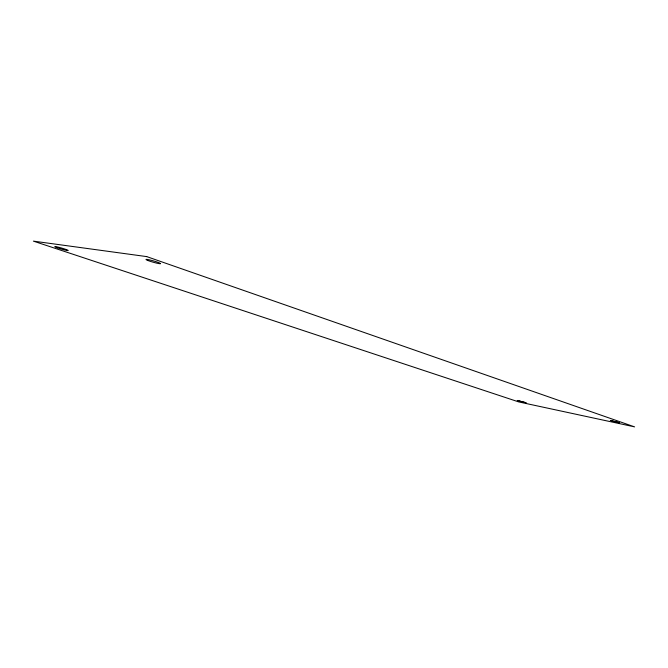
<?xml version="1.0" encoding="UTF-8"?>
<svg xmlns="http://www.w3.org/2000/svg" width="668" height="668" viewBox="0 0 668 668"><rect width="100%" height="100%" fill="white"/><g stroke="black" fill="none" stroke-linecap="round" stroke-linejoin="round"><path stroke-width="1" d="M517.291 400.466L525.975 402.721L517.291 400.466M610.377 420.431L619.478 422.786L610.377 420.431M146.709 256.604L33.4 241.131L518.76 401.927L634.6 426.869L146.709 256.604M148.137 260.587A7.682 0.676 16 0 0 160.445 263.743A7.682 0.676 16 0 0 151.235 260.295A7.682 0.676 16 0 0 148.137 260.587M57.314 247.77A6.981 0.518 16.2 0 0 68.169 250.558A6.981 0.518 16.2 0 0 59.176 247.377A6.981 0.518 16.2 0 0 57.314 247.77"/></g></svg>
